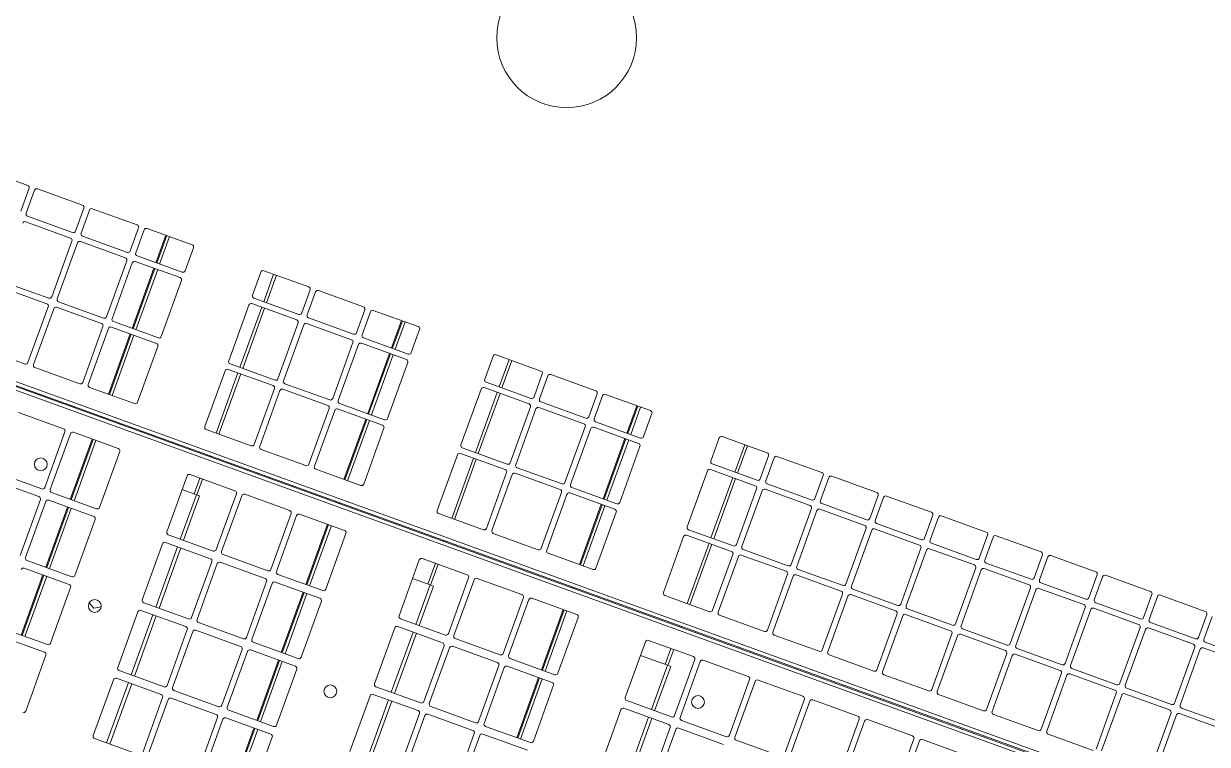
# Model space of a CAD drawing. Header units: metres. Extents: x -17822 to 152406, y -4219 to 19791.
# Drawn here: x 118124.7 to 118226.3, y 5822.1 to 5883.9 of the extents above; entities that cross this region are included whole.
import ezdxf

# ---------------------------------------------------------------- set-up
doc = ezdxf.new("R2010")
doc.units = ezdxf.units.M
doc.header["$LTSCALE"] = 100
doc.header["$MEASUREMENT"] = 0
doc.layers.get('0').update_dxf_attribs({"color": 9, "lineweight": 9})
doc.layers.add('TEKSAN', color=7, linetype='Continuous', lineweight=9)

# ---------------------------------------------------------------- blocks, each defined once
blk = doc.blocks.new('K500H165_üst')
at = {"color": 7, "linetype": 'Continuous', "lineweight": 15}
for p, q in [((44.15, 82.33), (44.15, -82.33)), ((44.25, -82.33), (44.25, 82.33)), ((43.85, 82.2), (43.85, -82.2)), ((44.55, -82.2), (44.55, 82.2)), ((30.15, 69.2), (30.15, 73.3)), ((30.65, 73.3), (30.65, 69.2)), ((36.15, 69.2), (36.15, 73.3)), ((36.65, 73.3), (36.65, 69.2)), ((27.65, 68.3), (27.65, 64.2)), ((27.85, 69), (29.95, 69)), ((29.95, 68.5), (27.85, 68.5)), ((30.15, 64.2), (30.15, 68.3)), ((30.65, 68.3), (30.65, 64.2)), ((30.85, 69), (35.95, 69)), ((35.95, 68.5), (30.85, 68.5)), ((36.15, 64.2), (36.15, 68.3)), ((36.65, 68.3), (36.65, 64.2)), ((36.85, 69), (41.95, 69)), ((41.95, 68.5), (36.85, 68.5)), ((27.65, 63.3), (27.65, 59.2)), ((27.85, 64), (29.95, 64)), ((29.95, 63.5), (27.85, 63.5)), ((30.15, 59.2), (30.15, 63.3)), ((30.65, 63.3), (30.65, 59.2)), ((30.85, 64), (35.95, 64)), ((35.95, 63.5), (30.85, 63.5)), ((36.15, 59.2), (36.15, 63.3)), ((36.65, 63.3), (36.65, 59.2)), ((36.85, 64), (41.95, 64)), ((41.95, 63.5), (36.85, 63.5)), ((42.15, 59.2), (42.15, 63.3)), ((27.85, 59), (29.95, 59)), ((30.85, 59), (35.95, 59)), ((36.85, 59), (41.95, 59)), ((27.65, 58.3), (27.65, 54.2)), ((29.95, 58.5), (27.85, 58.5)), ((30.15, 54.2), (30.15, 58.3)), ((30.65, 58.3), (30.65, 54.2)), ((35.95, 58.5), (30.85, 58.5)), ((36.15, 54.2), (36.15, 58.3)), ((36.65, 58.3), (36.65, 54.2)), ((41.95, 58.5), (36.85, 58.5)), ((42.15, 54.2), (42.15, 58.3)), ((27.85, 54), (29.95, 54)), ((30.85, 54), (35.95, 54)), ((36.85, 54), (41.95, 54)), ((27.65, 53.3), (27.65, 49.2)), ((29.95, 53.5), (27.85, 53.5)), ((30.15, 49.2), (30.15, 53.3)), ((30.65, 53.3), (30.65, 49.2)), ((35.95, 53.5), (30.85, 53.5)), ((36.15, 49.2), (36.15, 53.3)), ((36.65, 53.3), (36.65, 49.2)), ((41.95, 53.5), (36.85, 53.5)), ((42.15, 49.2), (42.15, 53.3)), ((46.25, 53.3), (46.25, 49.2)), ((27.85, 49), (29.95, 49)), ((30.85, 49), (35.95, 49)), ((36.85, 49), (41.95, 49)), ((46.45, 49), (51.55, 49)), ((27.65, 48.3), (27.65, 44.2)), ((29.95, 48.5), (27.85, 48.5)), ((30.15, 44.2), (30.15, 48.3)), ((30.65, 48.3), (30.65, 44.2)), ((35.95, 48.5), (30.85, 48.5)), ((36.15, 44.2), (36.15, 48.3)), ((36.65, 48.3), (36.65, 44.2)), ((41.95, 48.5), (36.85, 48.5)), ((42.15, 44.2), (42.15, 48.3)), ((46.25, 48.3), (46.25, 44.2)), ((51.55, 48.5), (46.45, 48.5)), ((27.85, 44), (29.95, 44)), ((30.85, 44), (35.95, 44)), ((36.85, 44), (41.95, 44)), ((46.45, 44), (51.55, 44)), ((27.65, 43.3), (27.65, 39.2)), ((29.95, 43.5), (27.85, 43.5)), ((30.15, 39.2), (30.15, 43.3)), ((30.65, 43.3), (30.65, 39.2)), ((35.95, 43.5), (30.85, 43.5)), ((36.15, 39.2), (36.15, 43.3)), ((36.65, 43.3), (36.65, 39.2)), ((41.95, 43.5), (36.85, 43.5)), ((42.15, 39.2), (42.15, 43.3)), ((46.25, 43.3), (46.25, 39.2)), ((51.55, 43.5), (46.45, 43.5)), ((27.85, 39), (29.95, 39)), ((30.85, 39), (35.95, 39)), ((36.85, 39), (41.95, 39)), ((46.45, 39), (51.55, 39)), ((27.65, 38.3), (27.65, 34.2)), ((29.95, 38.5), (27.85, 38.5)), ((30.15, 34.2), (30.15, 38.3)), ((30.65, 38.3), (30.65, 34.2)), ((35.95, 38.5), (30.85, 38.5)), ((36.15, 34.2), (36.15, 38.3)), ((36.65, 38.3), (36.65, 34.2)), ((41.95, 38.5), (36.85, 38.5)), ((42.15, 34.2), (42.15, 38.3)), ((46.25, 38.3), (46.25, 34.2)), ((51.55, 38.5), (46.45, 38.5)), ((51.75, 34.2), (51.75, 38.3)), ((27.85, 34), (29.95, 34)), ((30.85, 34), (35.95, 34)), ((36.85, 34), (41.95, 34)), ((46.45, 34), (51.55, 34)), ((27.65, 33.3), (27.65, 29.2)), ((29.95, 33.5), (27.85, 33.5)), ((30.15, 29.2), (30.15, 33.3)), ((30.65, 33.3), (30.65, 29.2)), ((35.95, 33.5), (30.85, 33.5)), ((36.15, 29.2), (36.15, 33.3)), ((36.65, 33.3), (36.65, 29.2)), ((41.95, 33.5), (36.85, 33.5)), ((42.15, 29.2), (42.15, 33.3)), ((46.25, 33.3), (46.25, 29.2)), ((51.55, 33.5), (46.45, 33.5)), ((51.75, 29.2), (51.75, 33.3)), ((52.45, 33.3), (52.45, 29.2)), ((27.85, 29), (29.95, 29)), ((29.95, 28.5), (27.85, 28.5)), ((30.85, 29), (35.95, 29)), ((35.95, 28.5), (30.85, 28.5)), ((36.85, 29), (41.95, 29)), ((41.95, 28.5), (36.85, 28.5)), ((46.45, 29), (51.55, 29)), ((51.55, 28.5), (46.45, 28.5)), ((52.65, 29), (57.75, 29)), ((57.75, 28.5), (52.65, 28.5)), ((27.65, 28.3), (27.65, 24.2)), ((30.15, 24.2), (30.15, 28.3)), ((30.65, 28.3), (30.65, 24.2)), ((36.15, 24.2), (36.15, 28.3)), ((36.65, 28.3), (36.65, 24.2)), ((42.15, 24.2), (42.15, 28.3)), ((46.25, 28.3), (46.25, 24.2)), ((51.75, 24.2), (51.75, 28.3)), ((52.45, 28.3), (52.45, 24.2)), ((27.65, 26.5), (30.15, 26.5)), ((30.65, 26.5), (36.15, 26.5)), ((36.65, 26.5), (42.15, 26.5)), ((44.15, 26.5), (44.25, 26.5)), ((46.25, 26.5), (47.7, 26.5)), ((51.75, 26.75), (47.7, 26.75)), ((47.7, 26.45), (47.7, 26.75)), ((47.7, 24), (47.7, 26.45)), ((51.75, 26.45), (47.7, 26.45)), ((57.95, 26.75), (52.45, 26.75)), ((57.95, 26.45), (52.45, 26.45)), ((30.15, 26.25), (27.65, 26.25)), ((36.15, 26.25), (30.65, 26.25)), ((42.15, 26.25), (36.65, 26.25)), ((44.25, 26.25), (44.15, 26.25)), ((47.7, 26.25), (46.25, 26.25)), ((27.85, 24), (29.95, 24)), ((30.85, 24), (35.95, 24)), ((36.85, 24), (41.95, 24)), ((46.45, 24), (51.55, 24)), ((52.65, 24), (57.75, 24)), ((27.65, 17.65), (27.65, 13.55)), ((29.95, 17.85), (27.85, 17.85)), ((30.15, 13.55), (30.15, 17.65)), ((30.65, 17.65), (30.65, 13.55)), ((35.95, 17.85), (30.85, 17.85)), ((36.15, 13.55), (36.15, 17.65)), ((36.65, 17.65), (36.65, 13.55)), ((41.95, 17.85), (36.85, 17.85)), ((42.15, 13.55), (42.15, 17.65)), ((46.25, 17.65), (46.25, 13.55)), ((51.55, 17.85), (46.45, 17.85)), ((51.75, 13.55), (51.75, 17.65)), ((52.45, 17.65), (52.45, 13.55)), ((57.75, 17.85), (52.65, 17.85)), ((57.95, 13.55), (57.95, 17.65)), ((58.65, 17.65), (58.65, 13.55)), ((27.65, 16.75), (30.15, 16.75)), ((27.65, 16.5), (30.15, 16.5)), ((27.65, 16.41), (30.15, 16.41)), ((30.65, 16.75), (36.15, 16.75)), ((30.65, 16.5), (36.15, 16.5)), ((30.65, 16.41), (36.15, 16.41)), ((36.65, 16.75), (42.15, 16.75)), ((36.65, 16.5), (42.15, 16.5)), ((36.65, 16.41), (42.15, 16.41)), ((44.15, 16.75), (44.25, 16.75)), ((44.15, 16.5), (44.25, 16.5)), ((44.15, 16.41), (44.25, 16.41)), ((46.25, 16.75), (51.75, 16.75)), ((46.25, 16.5), (51.75, 16.5)), ((46.25, 16.41), (51.75, 16.41)), ((52.45, 16.75), (57.95, 16.75)), ((52.45, 16.5), (57.95, 16.5)), ((52.45, 16.41), (57.95, 16.41)), ((27.85, 13.35), (29.95, 13.35)), ((30.85, 13.35), (35.95, 13.35)), ((36.85, 13.35), (41.95, 13.35)), ((46.45, 13.35), (51.55, 13.35)), ((52.65, 13.35), (57.75, 13.35)), ((58.85, 13.35), (63.95, 13.35)), ((27.65, 12.65), (27.65, 8.55)), ((29.95, 12.85), (27.85, 12.85)), ((30.15, 8.55), (30.15, 12.65)), ((30.65, 12.65), (30.65, 8.55)), ((35.95, 12.85), (30.85, 12.85)), ((36.15, 8.55), (36.15, 12.65)), ((36.65, 12.65), (36.65, 8.55)), ((41.95, 12.85), (36.85, 12.85)), ((42.15, 8.55), (42.15, 12.65)), ((46.25, 12.65), (46.25, 8.55)), ((51.55, 12.85), (46.45, 12.85)), ((51.75, 8.55), (51.75, 12.65)), ((52.45, 12.65), (52.45, 8.55)), ((57.75, 12.85), (52.65, 12.85)), ((57.95, 8.55), (57.95, 12.65)), ((58.65, 12.65), (58.65, 8.55)), ((63.95, 12.85), (58.85, 12.85)), ((27.85, 8.35), (29.95, 8.35)), ((30.85, 8.35), (35.95, 8.35)), ((36.85, 8.35), (41.95, 8.35)), ((46.45, 8.35), (51.55, 8.35)), ((52.65, 8.35), (57.75, 8.35)), ((58.85, 8.35), (63.95, 8.35)), ((27.65, 7.65), (27.65, 3.55)), ((29.95, 7.85), (27.85, 7.85)), ((30.15, 3.55), (30.15, 7.65)), ((30.65, 7.65), (30.65, 3.55)), ((35.95, 7.85), (30.85, 7.85)), ((36.15, 3.55), (36.15, 7.65)), ((36.65, 7.65), (36.65, 3.55)), ((41.95, 7.85), (36.85, 7.85)), ((42.15, 3.55), (42.15, 7.65)), ((46.25, 7.65), (46.25, 3.55)), ((51.55, 7.85), (46.45, 7.85)), ((51.75, 3.55), (51.75, 7.65)), ((52.45, 7.65), (52.45, 3.55)), ((57.75, 7.85), (52.65, 7.85)), ((57.95, 3.55), (57.95, 7.65)), ((58.65, 7.65), (58.65, 3.55)), ((63.95, 7.85), (58.85, 7.85)), ((51.75, 5.25), (48.15, 5.25)), ((48.15, 4.95), (48.15, 5.25)), ((57.95, 5.25), (52.45, 5.25)), ((64.15, 5.25), (58.65, 5.25)), ((27.65, 5), (30.15, 5)), ((30.15, 4.75), (27.65, 4.75)), ((30.65, 5), (36.15, 5)), ((36.15, 4.75), (30.65, 4.75)), ((36.65, 5), (42.15, 5)), ((42.15, 4.75), (36.65, 4.75)), ((44.15, 5), (44.25, 5)), ((44.25, 4.75), (44.15, 4.75)), ((46.25, 5), (48.15, 5)), ((48.15, 4.75), (46.25, 4.75)), ((48.15, 3.35), (48.15, 4.95)), ((51.75, 4.95), (48.15, 4.95)), ((57.95, 4.95), (52.45, 4.95)), ((64.15, 4.95), (58.65, 4.95)), ((27.85, 3.35), (29.95, 3.35)), ((30.85, 3.35), (35.95, 3.35)), ((36.85, 3.35), (41.95, 3.35)), ((46.45, 3.35), (51.55, 3.35)), ((52.65, 3.35), (57.75, 3.35)), ((58.85, 3.35), (63.95, 3.35)), ((27.65, -3.55), (27.65, -7.65)), ((29.95, -3.35), (27.85, -3.35)), ((30.15, -7.65), (30.15, -3.55)), ((30.65, -3.55), (30.65, -7.65)), ((35.95, -3.35), (30.85, -3.35)), ((36.15, -7.65), (36.15, -3.55)), ((36.65, -3.55), (36.65, -7.65)), ((41.95, -3.35), (36.85, -3.35)), ((42.15, -7.65), (42.15, -3.55)), ((46.25, -3.55), (46.25, -7.65)), ((51.55, -3.35), (46.45, -3.35)), ((51.75, -7.65), (51.75, -3.55)), ((52.45, -3.55), (52.45, -7.65)), ((57.75, -3.35), (52.65, -3.35)), ((57.95, -7.65), (57.95, -3.55)), ((58.65, -3.55), (58.65, -7.65)), ((63.95, -3.35), (58.85, -3.35)), ((64.15, -7.65), (64.15, -3.55)), ((64.85, -3.55), (64.85, -7.65)), ((70.15, -3.35), (65.05, -3.35)), ((27.65, -4.75), (30.15, -4.75)), ((27.65, -5), (30.15, -5)), ((30.65, -4.75), (36.15, -4.75)), ((30.65, -5), (36.15, -5)), ((36.65, -4.75), (42.15, -4.75)), ((36.65, -5), (42.15, -5)), ((44.15, -4.75), (44.25, -4.75)), ((44.15, -5), (44.25, -5)), ((46.25, -4.75), (51.75, -4.75)), ((46.25, -5), (51.75, -5)), ((52.45, -4.75), (57.95, -4.75)), ((52.45, -5), (57.95, -5)), ((58.65, -4.75), (64.15, -4.75)), ((58.65, -5), (64.15, -5)), ((64.85, -4.75), (70.35, -4.75)), ((64.85, -5), (70.35, -5)), ((27.65, -5.09), (30.15, -5.09)), ((30.65, -5.09), (36.15, -5.09)), ((36.65, -5.09), (42.15, -5.09)), ((44.15, -5.09), (44.25, -5.09)), ((46.25, -5.09), (51.75, -5.09)), ((52.45, -5.09), (57.95, -5.09)), ((58.65, -5.09), (64.15, -5.09)), ((64.85, -5.09), (70.35, -5.09)), ((27.85, -7.85), (29.95, -7.85)), ((30.85, -7.85), (35.95, -7.85)), ((36.85, -7.85), (41.95, -7.85)), ((46.45, -7.85), (51.55, -7.85)), ((52.65, -7.85), (57.75, -7.85)), ((58.85, -7.85), (63.95, -7.85)), ((65.05, -7.85), (70.15, -7.85)), ((27.65, -8.55), (27.65, -12.65)), ((29.95, -8.35), (27.85, -8.35)), ((30.15, -12.65), (30.15, -8.55)), ((30.65, -8.55), (30.65, -12.65)), ((35.95, -8.35), (30.85, -8.35)), ((36.15, -12.65), (36.15, -8.55)), ((36.65, -8.55), (36.65, -12.65)), ((41.95, -8.35), (36.85, -8.35)), ((42.15, -12.65), (42.15, -8.55)), ((46.25, -8.55), (46.25, -12.65)), ((51.55, -8.35), (46.45, -8.35)), ((51.75, -12.65), (51.75, -8.55)), ((52.45, -8.55), (52.45, -12.65)), ((57.75, -8.35), (52.65, -8.35)), ((57.95, -12.65), (57.95, -8.55)), ((58.65, -8.55), (58.65, -12.65)), ((63.95, -8.35), (58.85, -8.35)), ((64.15, -12.65), (64.15, -8.55)), ((64.85, -8.55), (64.85, -12.65)), ((70.15, -8.35), (65.05, -8.35)), ((27.85, -12.85), (29.95, -12.85)), ((30.85, -12.85), (35.95, -12.85)), ((36.85, -12.85), (41.95, -12.85)), ((46.45, -12.85), (51.55, -12.85)), ((52.65, -12.85), (57.75, -12.85)), ((58.85, -12.85), (63.95, -12.85)), ((65.05, -12.85), (70.15, -12.85)), ((27.65, -13.55), (27.65, -17.65)), ((29.95, -13.35), (27.85, -13.35)), ((30.15, -17.65), (30.15, -13.55)), ((30.65, -13.55), (30.65, -17.65)), ((35.95, -13.35), (30.85, -13.35)), ((36.15, -17.65), (36.15, -13.55)), ((36.65, -13.55), (36.65, -17.65)), ((41.95, -13.35), (36.85, -13.35)), ((42.15, -17.65), (42.15, -13.55)), ((46.25, -13.55), (46.25, -17.65)), ((51.55, -13.35), (46.45, -13.35)), ((51.75, -17.65), (51.75, -13.55)), ((52.45, -13.55), (52.45, -17.65)), ((57.75, -13.35), (52.65, -13.35)), ((57.95, -17.65), (57.95, -13.55)), ((58.65, -13.55), (58.65, -17.65)), ((63.95, -13.35), (58.85, -13.35)), ((64.15, -17.65), (64.15, -13.55)), ((64.85, -13.55), (64.85, -17.65)), ((70.15, -13.35), (65.05, -13.35)), ((70.35, -17.65), (70.35, -13.55)), ((51.75, -16.25), (47.7, -16.25)), ((47.7, -16.55), (47.7, -16.25)), ((57.95, -16.25), (52.45, -16.25)), ((64.15, -16.25), (58.65, -16.25)), ((70.35, -16.25), (64.85, -16.25)), ((27.65, -16.5), (30.15, -16.5)), ((30.15, -16.75), (27.65, -16.75)), ((30.65, -16.5), (36.15, -16.5)), ((36.15, -16.75), (30.65, -16.75)), ((36.65, -16.5), (42.15, -16.5)), ((42.15, -16.75), (36.65, -16.75)), ((44.15, -16.5), (44.25, -16.5)), ((44.25, -16.75), (44.15, -16.75)), ((46.25, -16.5), (47.7, -16.5)), ((47.7, -16.75), (46.25, -16.75)), ((47.7, -17.85), (47.7, -16.55)), ((51.75, -16.55), (47.7, -16.55)), ((57.95, -16.55), (52.45, -16.55)), ((64.15, -16.55), (58.65, -16.55)), ((70.35, -16.55), (64.85, -16.55)), ((27.85, -17.85), (29.95, -17.85)), ((30.85, -17.85), (35.95, -17.85)), ((36.85, -17.85), (41.95, -17.85)), ((46.45, -17.85), (51.55, -17.85)), ((52.65, -17.85), (57.75, -17.85)), ((58.85, -17.85), (63.95, -17.85)), ((65.05, -17.85), (70.15, -17.85)), ((59.85, -21.5), (59.54, -20.96)), ((59.54, -22.04), (59.85, -21.5)), ((27.65, -24.2), (27.65, -28.3)), ((29.95, -24), (27.85, -24)), ((30.15, -28.3), (30.15, -24.2)), ((30.65, -24.2), (30.65, -28.3)), ((35.95, -24), (30.85, -24)), ((36.15, -28.3), (36.15, -24.2)), ((36.65, -24.2), (36.65, -28.3)), ((41.95, -24), (36.85, -24)), ((42.15, -28.3), (42.15, -24.2)), ((46.25, -28.3), (46.25, -24.2)), ((46.45, -24), (51.55, -24)), ((51.75, -24.2), (51.75, -28.3)), ((52.45, -28.3), (52.45, -24.2)), ((52.65, -24), (57.75, -24)), ((57.95, -24.2), (57.95, -28.3)), ((58.65, -28.3), (58.65, -24.2)), ((58.85, -24), (63.95, -24)), ((64.15, -24.2), (64.15, -28.3)), ((64.85, -28.3), (64.85, -24.2)), ((65.05, -24), (70.15, -24)), ((27.65, -26.25), (30.15, -26.25)), ((30.65, -26.25), (36.15, -26.25)), ((36.65, -26.25), (42.15, -26.25)), ((44.15, -26.25), (44.25, -26.25)), ((46.25, -26.25), (51.75, -26.25)), ((52.45, -26.25), (57.95, -26.25)), ((58.65, -26.25), (64.15, -26.25)), ((27.65, -26.5), (30.15, -26.5)), ((27.65, -26.59), (30.15, -26.59)), ((30.65, -26.5), (36.15, -26.5)), ((30.65, -26.59), (36.15, -26.59)), ((36.65, -26.5), (42.15, -26.5)), ((36.65, -26.59), (42.15, -26.59)), ((44.15, -26.5), (44.25, -26.5)), ((44.15, -26.59), (44.25, -26.59)), ((46.25, -26.5), (51.75, -26.5)), ((46.25, -26.59), (51.75, -26.59)), ((52.45, -26.5), (57.95, -26.5)), ((52.45, -26.59), (57.95, -26.59)), ((58.65, -26.5), (64.15, -26.5)), ((58.65, -26.59), (64.15, -26.59)), ((27.65, -29.2), (27.65, -33.3)), ((27.85, -28.5), (29.95, -28.5)), ((29.95, -29), (27.85, -29)), ((30.15, -33.3), (30.15, -29.2)), ((30.65, -29.2), (30.65, -33.3)), ((30.85, -28.5), (35.95, -28.5)), ((35.95, -29), (30.85, -29)), ((36.15, -33.3), (36.15, -29.2)), ((36.65, -29.2), (36.65, -33.3)), ((36.85, -28.5), (41.95, -28.5)), ((41.95, -29), (36.85, -29)), ((42.15, -33.3), (42.15, -29.2)), ((46.25, -33.3), (46.25, -29.2)), ((51.55, -28.5), (46.45, -28.5)), ((46.45, -29), (51.55, -29)), ((51.75, -29.2), (51.75, -33.3)), ((52.45, -33.3), (52.45, -29.2)), ((57.75, -28.5), (52.65, -28.5)), ((52.65, -29), (57.75, -29)), ((27.85, -33.5), (29.95, -33.5)), ((30.85, -33.5), (35.95, -33.5)), ((36.85, -33.5), (41.95, -33.5)), ((27.65, -34.2), (27.65, -38.3)), ((29.95, -34), (27.85, -34)), ((30.15, -38.3), (30.15, -34.2)), ((30.65, -34.2), (30.65, -38.3)), ((35.95, -34), (30.85, -34)), ((36.15, -38.3), (36.15, -34.2)), ((36.65, -34.2), (36.65, -38.3)), ((41.95, -34), (36.85, -34)), ((42.15, -38.3), (42.15, -34.2)), ((27.85, -38.5), (29.95, -38.5)), ((27.65, -39.2), (27.65, -43.3)), ((29.95, -39), (27.85, -39))]:
    blk.add_line(p, q, dxfattribs=at)
for centre, radius in [((49.78, 30), 0.55), ((0, 0), 6), ((59.65, 0), 0.55), ((59.65, -21.5), 0.55), ((49.78, -30), 0.55)]:
    blk.add_circle(centre, radius, dxfattribs=at)
for centre, start, end in [((29.95, 69.2), 270, 0), ((30.85, 69.2), 180, 270), ((35.95, 69.2), 270, 0), ((36.85, 69.2), 180, 270), ((27.85, 68.3), 90, 180), ((29.95, 68.3), 0, 90), ((30.85, 68.3), 90, 180), ((35.95, 68.3), 0, 90), ((36.85, 68.3), 90, 180), ((27.85, 64.2), 180, 270), ((29.95, 64.2), 270, 0), ((30.85, 64.2), 180, 270), ((35.95, 64.2), 270, 0), ((36.85, 64.2), 180, 270), ((27.85, 63.3), 90, 180), ((29.95, 63.3), 0, 90), ((30.85, 63.3), 90, 180), ((35.95, 63.3), 0, 90), ((36.85, 63.3), 90, 180), ((27.85, 59.2), 180, 270), ((29.95, 59.2), 270, 0), ((30.85, 59.2), 180, 270), ((35.95, 59.2), 270, 0), ((36.85, 59.2), 180, 270), ((41.95, 59.2), 270, 0), ((27.85, 58.3), 90, 180), ((29.95, 58.3), 0, 90), ((30.85, 58.3), 90, 180), ((35.95, 58.3), 0, 90), ((36.85, 58.3), 90, 180), ((41.95, 58.3), 0, 90), ((27.85, 54.2), 180, 270), ((29.95, 54.2), 270, 0), ((30.85, 54.2), 180, 270), ((35.95, 54.2), 270, 0), ((36.85, 54.2), 180, 270), ((41.95, 54.2), 270, 0), ((27.85, 53.3), 90, 180), ((29.95, 53.3), 0, 90), ((30.85, 53.3), 90, 180), ((35.95, 53.3), 0, 90), ((36.85, 53.3), 90, 180), ((41.95, 53.3), 0, 90), ((27.85, 49.2), 180, 270), ((29.95, 49.2), 270, 0), ((30.85, 49.2), 180, 270), ((35.95, 49.2), 270, 0), ((36.85, 49.2), 180, 270), ((41.95, 49.2), 270, 0), ((46.45, 49.2), 180, 270), ((27.85, 48.3), 90, 180), ((29.95, 48.3), 0, 90), ((30.85, 48.3), 90, 180), ((35.95, 48.3), 0, 90), ((36.85, 48.3), 90, 180), ((41.95, 48.3), 0, 90), ((46.45, 48.3), 90, 180), ((27.85, 44.2), 180, 270), ((29.95, 44.2), 270, 0), ((30.85, 44.2), 180, 270), ((35.95, 44.2), 270, 0), ((36.85, 44.2), 180, 270), ((41.95, 44.2), 270, 0), ((46.45, 44.2), 180, 270), ((27.85, 43.3), 90, 180), ((29.95, 43.3), 0, 90), ((30.85, 43.3), 90, 180), ((35.95, 43.3), 0, 90), ((36.85, 43.3), 90, 180), ((41.95, 43.3), 0, 90), ((46.45, 43.3), 90, 180), ((27.85, 39.2), 180, 270), ((29.95, 39.2), 270, 0), ((30.85, 39.2), 180, 270), ((35.95, 39.2), 270, 0), ((36.85, 39.2), 180, 270), ((41.95, 39.2), 270, 0), ((46.45, 39.2), 180, 270), ((27.85, 38.3), 90, 180), ((29.95, 38.3), 0, 90), ((30.85, 38.3), 90, 180), ((35.95, 38.3), 0, 90), ((36.85, 38.3), 90, 180), ((41.95, 38.3), 0, 90), ((46.45, 38.3), 90, 180), ((27.85, 34.2), 180, 270), ((29.95, 34.2), 270, 0), ((30.85, 34.2), 180, 270), ((35.95, 34.2), 270, 0), ((36.85, 34.2), 180, 270), ((41.95, 34.2), 270, 0), ((46.45, 34.2), 180, 270), ((51.55, 34.2), 270, 0), ((27.85, 33.3), 90, 180), ((29.95, 33.3), 0, 90), ((30.85, 33.3), 90, 180), ((35.95, 33.3), 0, 90), ((36.85, 33.3), 90, 180), ((41.95, 33.3), 0, 90), ((46.45, 33.3), 90, 180), ((51.55, 33.3), 0, 90), ((27.85, 29.2), 180, 270), ((27.85, 28.3), 90, 180), ((29.95, 29.2), 270, 0), ((29.95, 28.3), 0, 90), ((30.85, 29.2), 180, 270), ((30.85, 28.3), 90, 180), ((35.95, 29.2), 270, 0), ((35.95, 28.3), 0, 90), ((36.85, 29.2), 180, 270), ((36.85, 28.3), 90, 180), ((41.95, 29.2), 270, 0), ((41.95, 28.3), 0, 90), ((46.45, 29.2), 180, 270), ((46.45, 28.3), 90, 180), ((51.55, 29.2), 270, 0), ((51.55, 28.3), 0, 90), ((52.65, 29.2), 180, 270), ((52.65, 28.3), 90, 180), ((27.85, 24.2), 180, 270), ((29.95, 24.2), 270, 0), ((30.85, 24.2), 180, 270), ((35.95, 24.2), 270, 0), ((36.85, 24.2), 180, 270), ((41.95, 24.2), 270, 0), ((46.45, 24.2), 180, 270), ((51.55, 24.2), 270, 0), ((52.65, 24.2), 180, 270), ((27.85, 17.65), 90, 180), ((29.95, 17.65), 0, 90), ((30.85, 17.65), 90, 180), ((35.95, 17.65), 0, 90), ((36.85, 17.65), 90, 180), ((41.95, 17.65), 0, 90), ((46.45, 17.65), 90, 180), ((51.55, 17.65), 0, 90), ((52.65, 17.65), 90, 180), ((57.75, 17.65), 0, 90), ((27.85, 13.55), 180, 270), ((29.95, 13.55), 270, 0), ((30.85, 13.55), 180, 270), ((35.95, 13.55), 270, 0), ((36.85, 13.55), 180, 270), ((41.95, 13.55), 270, 0), ((46.45, 13.55), 180, 270), ((51.55, 13.55), 270, 0), ((52.65, 13.55), 180, 270), ((57.75, 13.55), 270, 0), ((58.85, 13.55), 180, 270), ((27.85, 12.65), 90, 180), ((29.95, 12.65), 0, 90), ((30.85, 12.65), 90, 180), ((35.95, 12.65), 0, 90), ((36.85, 12.65), 90, 180), ((41.95, 12.65), 0, 90), ((46.45, 12.65), 90, 180), ((51.55, 12.65), 0, 90), ((52.65, 12.65), 90, 180), ((57.75, 12.65), 0, 90), ((58.85, 12.65), 90, 180), ((27.85, 8.55), 180, 270), ((29.95, 8.55), 270, 0), ((30.85, 8.55), 180, 270), ((35.95, 8.55), 270, 0), ((36.85, 8.55), 180, 270), ((41.95, 8.55), 270, 0), ((46.45, 8.55), 180, 270), ((51.55, 8.55), 270, 0), ((52.65, 8.55), 180, 270), ((57.75, 8.55), 270, 0), ((58.85, 8.55), 180, 270), ((27.85, 7.65), 90, 180), ((29.95, 7.65), 0, 90), ((30.85, 7.65), 90, 180), ((35.95, 7.65), 0, 90), ((36.85, 7.65), 90, 180), ((41.95, 7.65), 0, 90), ((46.45, 7.65), 90, 180), ((51.55, 7.65), 0, 90), ((52.65, 7.65), 90, 180), ((57.75, 7.65), 0, 90), ((58.85, 7.65), 90, 180), ((27.85, 3.55), 180, 270), ((29.95, 3.55), 270, 0), ((30.85, 3.55), 180, 270), ((35.95, 3.55), 270, 0), ((36.85, 3.55), 180, 270), ((41.95, 3.55), 270, 0), ((46.45, 3.55), 180, 270), ((51.55, 3.55), 270, 0), ((52.65, 3.55), 180, 270), ((57.75, 3.55), 270, 0), ((58.85, 3.55), 180, 270), ((27.85, -3.55), 90, 180), ((29.95, -3.55), 0, 90), ((30.85, -3.55), 90, 180), ((35.95, -3.55), 0, 90), ((36.85, -3.55), 90, 180), ((41.95, -3.55), 0, 90), ((46.45, -3.55), 90, 180), ((51.55, -3.55), 0, 90), ((52.65, -3.55), 90, 180), ((57.75, -3.55), 0, 90), ((58.85, -3.55), 90, 180), ((63.95, -3.55), 0, 90), ((65.05, -3.55), 90, 180), ((27.85, -7.65), 180, 270), ((29.95, -7.65), 270, 0), ((30.85, -7.65), 180, 270), ((35.95, -7.65), 270, 0), ((36.85, -7.65), 180, 270), ((41.95, -7.65), 270, 0), ((46.45, -7.65), 180, 270), ((51.55, -7.65), 270, 0), ((52.65, -7.65), 180, 270), ((57.75, -7.65), 270, 0), ((58.85, -7.65), 180, 270), ((63.95, -7.65), 270, 0), ((65.05, -7.65), 180, 270), ((27.85, -8.55), 90, 180), ((29.95, -8.55), 0, 90), ((30.85, -8.55), 90, 180), ((35.95, -8.55), 0, 90), ((36.85, -8.55), 90, 180), ((41.95, -8.55), 0, 90), ((46.45, -8.55), 90, 180), ((51.55, -8.55), 0, 90), ((52.65, -8.55), 90, 180), ((57.75, -8.55), 0, 90), ((58.85, -8.55), 90, 180), ((63.95, -8.55), 0, 90), ((65.05, -8.55), 90, 180), ((27.85, -12.65), 180, 270), ((29.95, -12.65), 270, 0), ((30.85, -12.65), 180, 270), ((35.95, -12.65), 270, 0), ((36.85, -12.65), 180, 270), ((41.95, -12.65), 270, 0), ((46.45, -12.65), 180, 270), ((51.55, -12.65), 270, 0), ((52.65, -12.65), 180, 270), ((57.75, -12.65), 270, 0), ((58.85, -12.65), 180, 270), ((63.95, -12.65), 270, 0), ((65.05, -12.65), 180, 270), ((27.85, -13.55), 90, 180), ((29.95, -13.55), 0, 90), ((30.85, -13.55), 90, 180), ((35.95, -13.55), 0, 90), ((36.85, -13.55), 90, 180), ((41.95, -13.55), 0, 90), ((46.45, -13.55), 90, 180), ((51.55, -13.55), 0, 90), ((52.65, -13.55), 90, 180), ((57.75, -13.55), 0, 90), ((58.85, -13.55), 90, 180), ((63.95, -13.55), 0, 90), ((65.05, -13.55), 90, 180), ((27.85, -17.65), 180, 270), ((29.95, -17.65), 270, 0), ((30.85, -17.65), 180, 270), ((35.95, -17.65), 270, 0), ((36.85, -17.65), 180, 270), ((41.95, -17.65), 270, 0), ((46.45, -17.65), 180, 270), ((51.55, -17.65), 270, 0), ((52.65, -17.65), 180, 270), ((57.75, -17.65), 270, 0), ((58.85, -17.65), 180, 270), ((63.95, -17.65), 270, 0), ((65.05, -17.65), 180, 270), ((70.15, -17.65), 270, 0), ((27.85, -24.2), 90, 180), ((29.95, -24.2), 0, 90), ((30.85, -24.2), 90, 180), ((35.95, -24.2), 0, 90), ((36.85, -24.2), 90, 180), ((41.95, -24.2), 0, 90), ((46.45, -24.2), 90, 180), ((51.55, -24.2), 0, 90), ((52.65, -24.2), 90, 180), ((57.75, -24.2), 0, 90), ((58.85, -24.2), 90, 180), ((63.95, -24.2), 0, 90), ((65.05, -24.2), 90, 180), ((70.15, -24.2), 0, 90), ((27.85, -28.3), 180, 270), ((29.95, -28.3), 270, 0), ((30.85, -28.3), 180, 270), ((35.95, -28.3), 270, 0), ((36.85, -28.3), 180, 270), ((41.95, -28.3), 270, 0), ((46.45, -28.3), 180, 270), ((51.55, -28.3), 270, 0), ((52.65, -28.3), 180, 270), ((57.75, -28.3), 270, 0), ((58.85, -28.3), 180, 270), ((27.85, -29.2), 90, 180), ((29.95, -29.2), 0, 90), ((30.85, -29.2), 90, 180), ((35.95, -29.2), 0, 90), ((36.85, -29.2), 90, 180), ((41.95, -29.2), 0, 90), ((46.45, -29.2), 90, 180), ((51.55, -29.2), 0, 90), ((52.65, -29.2), 90, 180), ((27.85, -33.3), 180, 270), ((29.95, -33.3), 270, 0), ((30.85, -33.3), 180, 270), ((35.95, -33.3), 270, 0), ((36.85, -33.3), 180, 270), ((41.95, -33.3), 270, 0), ((27.85, -34.2), 90, 180), ((29.95, -34.2), 0, 90), ((30.85, -34.2), 90, 180), ((35.95, -34.2), 0, 90), ((36.85, -34.2), 90, 180), ((41.95, -34.2), 0, 90), ((27.85, -38.3), 180, 270), ((29.95, -38.3), 270, 0), ((30.85, -38.3), 180, 270), ((27.85, -39.2), 90, 180)]:
    blk.add_arc(centre, 0.2, start, end, dxfattribs=at)

msp = doc.modelspace()

# ---------------------------------------------------------------- block references
at = {"layer": 'TEKSAN', "rotation": 250.1125129141476}
msp.add_blockref('K500H165_üst', (118171.3, 5882.71), dxfattribs=at)

doc.saveas('drawing.dxf')
